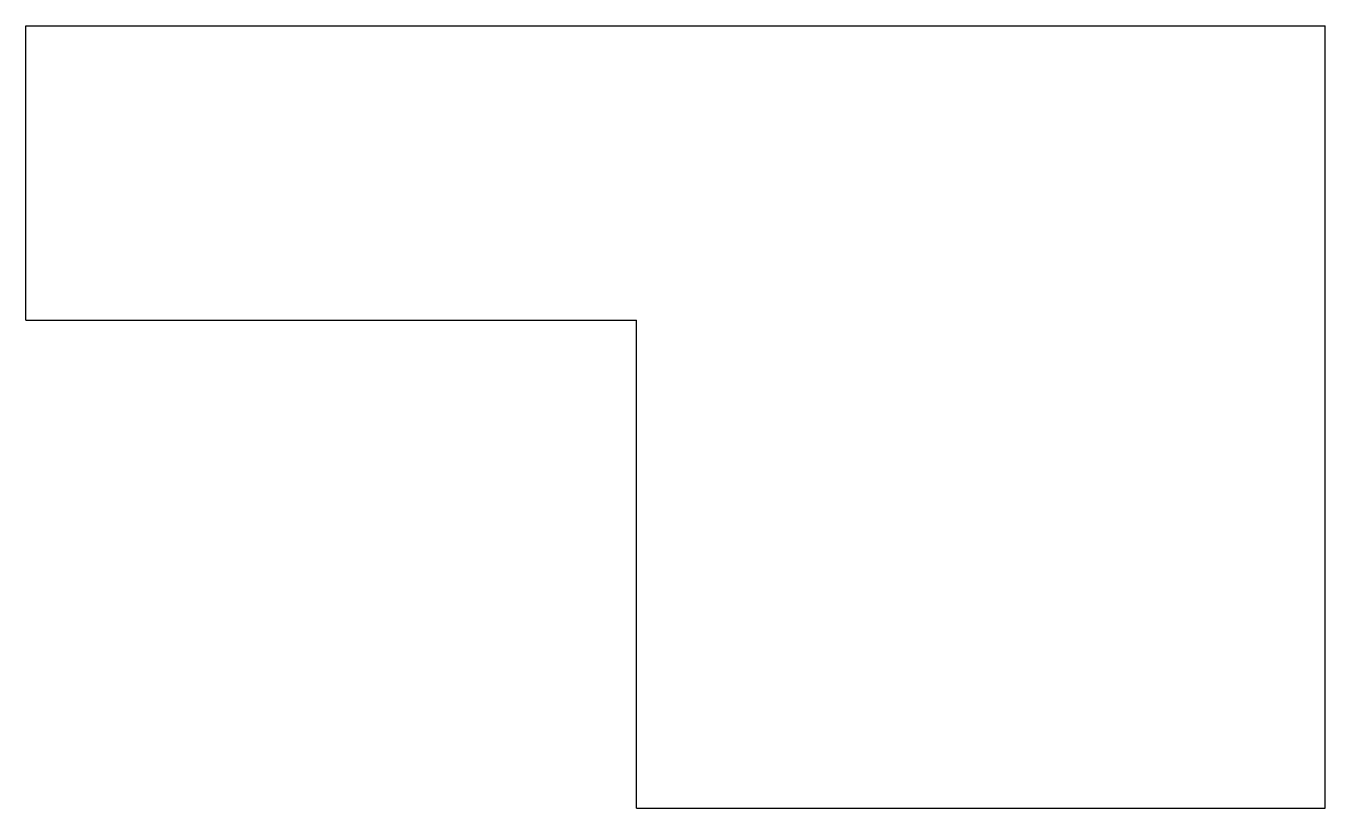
# Model space of a CAD drawing. Header units: millimetres. Extents: x 0 to 266, y 0 to 160.
import ezdxf

# ---------------------------------------------------------------- set-up
doc = ezdxf.new("R2010")
doc.units = ezdxf.units.MM
doc.header["$MEASUREMENT"] = 0

msp = doc.modelspace()

# ---------------------------------------------------------------- linework, layer by layer
for p, q in [((0, 100), (0, 160.25)), ((0, 160.25), (266, 160.25)), ((266, 0), (266, 160.25)), ((0, 100), (125, 100)), ((125, 0), (125, 100)), ((125, 0), (266, 0))]:
    msp.add_line(p, q)

doc.saveas('drawing.dxf')
